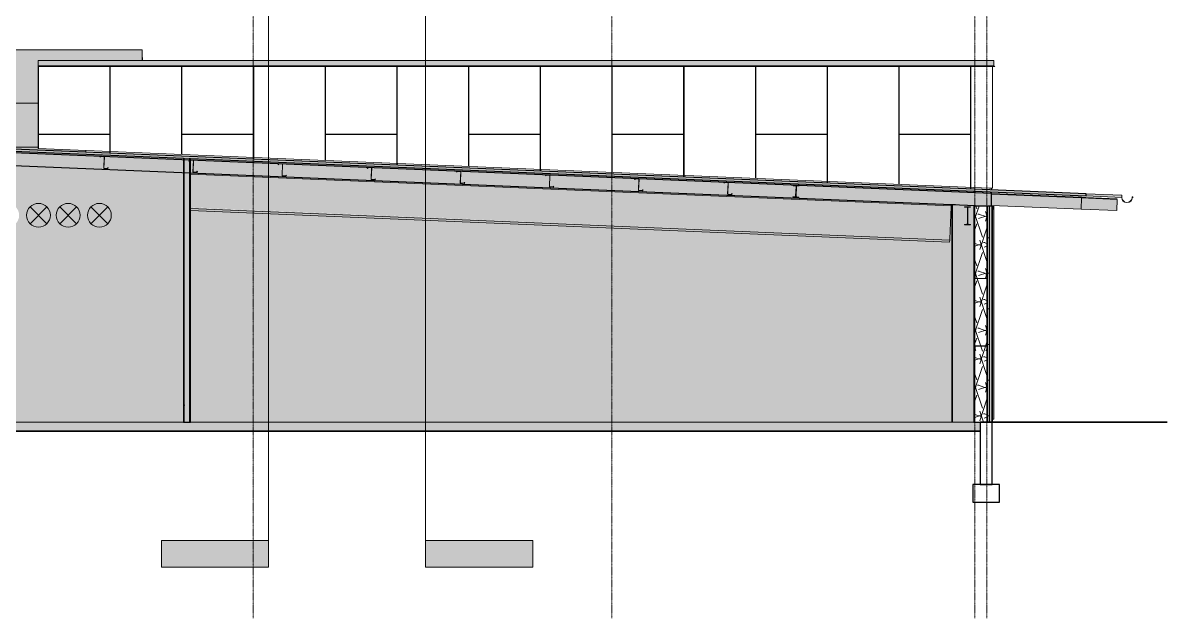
# Model space of a CAD drawing. Header units: inches. Extents: x -55396 to -733, y -290 to 853.
# Drawn here: x -22710 to -21940, y -132 to 269 of the extents above; entities that cross this region are included whole.
import ezdxf

# ---------------------------------------------------------------- set-up
doc = ezdxf.new("R2010")
doc.units = ezdxf.units.IN
doc.header["$MEASUREMENT"] = 0
doc.linetypes.add('Grid Line 1_2_', pattern=[0.875, 0.5, -0.125, 0.125, -0.125])
for name, color, linetype, lineweight in [('A-CLNG', 13, 'Continuous', 9), ('A-CLNG-PATT', 13, 'Continuous', 25), ('A-GLAZ-CWMG', 51, 'Continuous', 9), ('A-ROOF', 132, 'Continuous', 9), ('A-ROOF-OTLN', 132, 'Continuous', 9), ('A-WALL', 113, 'Continuous', 9), ('A-WALL-PATT', 111, 'Continuous', 25), ('C-BLDG-PADS', 91, 'Continuous', 9), ('C-TOPO', 7, 'Continuous', 9), ('G-ANNO-SYMB', 111, 'Continuous', 9), ('I-WALL', 2, 'Continuous', 9), ('L-SITE-WALL', 31, 'Continuous', 9), ('M-EQPM', 50, 'Continuous', 9), ('M-HVAC-DUCT-ANNO', 70, 'Continuous', 9), ('S-BEAM', 12, 'Continuous', 9), ('S-COLS', 52, 'Continuous', 9), ('S-FNDN', 32, 'Continuous', 9), ('S-GRID', 1, 'Continuous', 9)]:
    doc.layers.add(name, color=color, linetype=linetype, lineweight=lineweight)
pattern_1 = [(50, (-26138.86, 100.19), (55.0854, -4.81984), [5.76, -63.36]), (355, (-26138.86, 100.19), (-10.6557, 57.7685), [4.608, -50.688]), (100.451, (-26134.267, 99.787), (44.4295, 52.94866), [4.895, -53.848]), (46.184, (-26138.86, 115.55), (81.9644, -12.7121), [8.64, -95.04]), (96.636, (-26132.03, 114.49), (71.7815, 74.8124), [7.343, -80.772]), (351.184, (-26138.86, 115.55), (71.782, 74.8124), [6.912, -76.032]), (21, (-26131.18, 111.71), (45.84207, -30.92146), [5.76, -63.36]), (326, (-26131.18, 111.71), (18.6871, 55.6915), [4.608, -50.688]), (71.451, (-26127.357, 109.13), (64.5289, 24.7701), [4.895, -53.848]), (37.5, (-26138.858, 100.189), (0.93389, 25.56682), [2.534, -47.539, 2.534, -48.922, -50.88]), (37.5, (-26138.858, 100.189), (0.93389, 25.56682), [-101.53, 2.534, -48.346]), (7.5, (-26138.858, 100.19), (20.20404, 30.2913), [2.534, -26.803, 2.534, -46.387, -19.392]), (7.5, (-26138.858, 100.19), (20.20404, 30.2913), [-78.259, 2.534, -16.858]), (327.5, (-26155.984, 100.19), (40.99778, -1.7324), [2.534, -16.666, 2.534, -57.37, -79.488]), (327.5, (-26155.984, 100.19), (40.99778, -1.7324), [-79.104, 2.534, -76.954]), (317.5, (-26163.664, 100.19), (44.78888, 7.68784), [2.534, -22.426, 2.534, -37.248, -56.448]), (317.5, (-26163.664, 100.19), (44.78888, 7.68784), [-64.742, 2.534, -53.914])]
pattern_2 = [(45, (-26138.858, 100.19), (-19.00703, 19.00703), []), (45, (-26138.858, 128.99), (-19.00703, 19.00703), [])]
pattern_3 = [(161.57, (-26137.898, 101.149), (-7.6802237, -0.0009796), [0, -54.643, 6.067, 0]), (18.43, (-26139.818, 101.149), (-7.6802237, 0.0009796), [0, -54.643, 6.067, 0]), (108.43, (-26137.898, 101.149), (3.8382953, -19.2013653), [18.211, -42.499]), (71.57, (-26139.818, 101.149), (3.8382953, 19.2013653), [18.211, -42.499])]

# ---------------------------------------------------------------- blocks, each defined once
blk = doc.blocks.new('Struct_Sports Complex_2015_rvt-1-Section 13')
at = {"layer": 'S-FNDN'}
h = blk.add_hatch(dxfattribs=at)
h.set_pattern_fill('FP_2', color=256, style=0, pattern_type=2)
h.set_pattern_definition(pattern_1)
h.paths.add_polyline_path([(-22053.14, -54), (-22053.14, -42), (-22071.14, -42), (-22071.14, -54)], flags=0)
at = {"layer": 'L-SITE-WALL', "color": 130, "lineweight": 25}
for p, q in [((-22066.14, 0), (-22066.14, -42)), ((-22058.14, 0), (-22066.14, 0)), ((-22058.14, -42), (-22058.14, 0)), ((-22066.14, -42), (-22058.14, -42))]:
    blk.add_line(p, q, dxfattribs=at)
at = {"layer": 'S-FNDN', "color": 130, "lineweight": 25}
for p, q in [((-22053.14, -42), (-22071.14, -42)), ((-22071.14, -42), (-22071.14, -54)), ((-22053.14, -54), (-22053.14, -42)), ((-22071.14, -54), (-22053.14, -54))]:
    blk.add_line(p, q, dxfattribs=at)
blk = doc.blocks.new('W-Wide Flange - 8_ WIDE-1169467-Section 13')
at = {"layer": 'S-BEAM'}
for points in [[(-22085.67, 145.77), (-22085.64, 146.62), (-22597.4, 167.95), (-22597.4, 167.09), (-22147.75, 148.35)], [(-22085.71, 144.88), (-22085.67, 145.77), (-22597.4, 167.03), (-22597.4, 166.2), (-22086.6, 144.91)], [(-22086.6, 123.39), (-22085.71, 144.88), (-22597.4, 166.2), (-22597.4, 144.68), (-22086.61, 123.39)], [(-22086.64, 122.51), (-22086.64, 123.4), (-22597.4, 144.61), (-22597.4, 143.79), (-22147.75, 125.05)], [(-22086.7, 121.15), (-22086.64, 122.51), (-22597.4, 143.79), (-22597.4, 142.43), (-22147.75, 123.69)]]:
    blk.add_hatch(color=256, dxfattribs=at).paths.add_polyline_path(points, flags=0)
for p, q in [((-22085.67, 145.77), (-22597.4, 167.09)), ((-22085.64, 146.62), (-22085.67, 145.77)), ((-22597.4, 143.79), (-22086.64, 122.51)), ((-22086.7, 121.15), (-22597.4, 142.43)), ((-22085.71, 144.88), (-22086.6, 123.39)), ((-22085.67, 145.77), (-22085.71, 144.88)), ((-22086.6, 123.39), (-22086.64, 122.51)), ((-22086.64, 122.51), (-22086.7, 121.15))]:
    blk.add_line(p, q, dxfattribs=at)
blk = doc.blocks.new('Girt_C - 8_D-1111111-Section 13')
at = {"layer": 'S-BEAM'}
h = blk.add_hatch(dxfattribs=at)
h.set_pattern_fill('FP_1', color=256, style=0, pattern_type=2)
h.set_pattern_definition(pattern_2)
h.paths.add_polyline_path([(-22061.83, 96.7), (-22061.83, 96.8), (-22069.45, 96.8), (-22069.45, 96.7)], flags=0)
h.paths.add_polyline_path([(-22069.53, 96.88), (-22069.53, 99.2), (-22069, 99.65), (-22069.07, 99.73), (-22069.64, 99.25), (-22069.64, 96.88)], flags=0)
h.paths.add_polyline_path([(-22061.75, 96.88), (-22061.64, 96.88), (-22061.64, 99.25), (-22062.21, 99.73), (-22062.29, 99.65), (-22061.75, 99.2)], flags=0)
at = {"layer": 'S-BEAM', "lineweight": 15}
for p, q in [((-22069.07, 99.73), (-22069.64, 99.25)), ((-22069.64, 99.25), (-22069.64, 96.88)), ((-22069.53, 99.2), (-22069, 99.65)), ((-22069.53, 96.88), (-22069.53, 99.2)), ((-22061.83, 96.8), (-22069.45, 96.8)), ((-22069.45, 96.7), (-22061.83, 96.7)), ((-22069, 99.65), (-22069.07, 99.73)), ((-22062.21, 99.73), (-22062.29, 99.65)), ((-22062.29, 99.65), (-22061.75, 99.2)), ((-22061.64, 99.25), (-22062.21, 99.73)), ((-22061.75, 99.2), (-22061.75, 96.88)), ((-22061.64, 96.88), (-22061.64, 99.25))]:
    blk.add_line(p, q, dxfattribs=at)
for centre, radius, start, end in [((-22069.45, 96.88), 0.188, 180, 270), ((-22069.45, 96.88), 0.0782, 183.04236, 270), ((-22061.83, 96.88), 0.0782, 270, 357.87728), ((-22061.83, 96.88), 0.188, 270, 0)]:
    blk.add_arc(centre, radius, start, end, dxfattribs=at)
blk = doc.blocks.new('Girt_Z - 8_D-V45-Section 13')
at = {"layer": 'S-BEAM', "lineweight": 15}
for p, q in [((-22657.82, 178.97), (-22658.32, 178.42)), ((-22658.32, 178.42), (-22658.24, 178.34)), ((-22658.24, 178.34), (-22657.77, 178.86)), ((-22655.45, 178.87), (-22657.82, 178.97)), ((-22657.77, 178.86), (-22655.45, 178.76)), ((-22655.38, 178.68), (-22655.7, 171.07)), ((-22655.59, 171.06), (-22655.27, 178.68)), ((-22653.2, 170.88), (-22655.52, 170.98)), ((-22655.52, 170.87), (-22653.15, 170.77)), ((-22652.73, 171.4), (-22653.2, 170.88)), ((-22653.15, 170.77), (-22652.65, 171.33)), ((-22652.65, 171.33), (-22652.73, 171.4))]:
    blk.add_line(p, q, dxfattribs=at)
for centre, radius, start, end in [((-22655.46, 178.69), 0.187, 357.61406, 87.61406), ((-22655.46, 178.69), 0.0782, 357.61406, 85.49134), ((-22655.51, 171.06), 0.187, 177.61406, 267.61406), ((-22655.51, 171.06), 0.0782, 177.61406, 264.57169)]:
    blk.add_arc(centre, radius, start, end, dxfattribs=at)
blk = doc.blocks.new('Girt_Z - 8_D-V46-Section 13')
at = {"layer": 'S-BEAM'}
h = blk.add_hatch(dxfattribs=at)
h.set_pattern_fill('FP_1', color=256, style=0, pattern_type=2)
h.set_pattern_definition(pattern_2)
h.paths.add_polyline_path([(-22593.2, 168.27), (-22592.7, 168.83), (-22592.78, 168.9), (-22593.25, 168.38), (-22595.57, 168.48), (-22595.57, 168.37)], flags=0)
h.paths.add_polyline_path([(-22595.64, 168.56), (-22595.32, 176.18), (-22595.43, 176.19), (-22595.75, 168.57)], flags=0)
h.paths.add_polyline_path([(-22598.29, 175.85), (-22597.82, 176.36), (-22595.5, 176.27), (-22595.5, 176.38), (-22597.87, 176.47), (-22598.37, 175.92)], flags=0)
at = {"layer": 'S-BEAM', "lineweight": 15}
for p, q in [((-22597.87, 176.47), (-22598.37, 175.92)), ((-22598.37, 175.92), (-22598.29, 175.85)), ((-22598.29, 175.85), (-22597.82, 176.36)), ((-22595.5, 176.38), (-22597.87, 176.47)), ((-22597.82, 176.36), (-22595.5, 176.27)), ((-22595.43, 176.19), (-22595.75, 168.57)), ((-22595.64, 168.56), (-22595.32, 176.18)), ((-22593.25, 168.38), (-22595.57, 168.48)), ((-22595.57, 168.37), (-22593.2, 168.27)), ((-22592.78, 168.9), (-22593.25, 168.38)), ((-22593.2, 168.27), (-22592.7, 168.83)), ((-22592.7, 168.83), (-22592.78, 168.9))]:
    blk.add_line(p, q, dxfattribs=at)
for centre, radius, start, end in [((-22595.51, 176.19), 0.187, 357.61406, 87.61406), ((-22595.51, 176.19), 0.0782, 357.61406, 85.49134), ((-22595.56, 168.56), 0.188, 177.61406, 267.61406), ((-22595.56, 168.56), 0.0782, 177.61406, 264.57169)]:
    blk.add_arc(centre, radius, start, end, dxfattribs=at)
blk = doc.blocks.new('Girt_Z - 8_D-V47-Section 13')
at = {"layer": 'S-BEAM'}
h = blk.add_hatch(dxfattribs=at)
h.set_pattern_fill('FP_1', color=256, style=0, pattern_type=2)
h.set_pattern_definition(pattern_2)
h.paths.add_polyline_path([(-22533.26, 165.78), (-22532.75, 166.33), (-22532.83, 166.4), (-22533.3, 165.89), (-22535.62, 165.98), (-22535.62, 165.87)], flags=0)
h.paths.add_polyline_path([(-22535.69, 166.06), (-22535.37, 173.68), (-22535.48, 173.69), (-22535.8, 166.07)], flags=0)
h.paths.add_polyline_path([(-22538.34, 173.35), (-22537.87, 173.87), (-22535.56, 173.77), (-22535.55, 173.88), (-22537.92, 173.98), (-22538.42, 173.42)], flags=0)
at = {"layer": 'S-BEAM', "lineweight": 15}
for p, q in [((-22537.92, 173.98), (-22538.42, 173.42)), ((-22538.42, 173.42), (-22538.34, 173.35)), ((-22538.34, 173.35), (-22537.87, 173.87)), ((-22535.55, 173.88), (-22537.92, 173.98)), ((-22537.87, 173.87), (-22535.56, 173.77)), ((-22535.48, 173.69), (-22535.8, 166.07)), ((-22535.69, 166.06), (-22535.37, 173.68)), ((-22533.3, 165.89), (-22535.62, 165.98)), ((-22535.62, 165.87), (-22533.26, 165.78)), ((-22532.83, 166.4), (-22533.3, 165.89)), ((-22533.26, 165.78), (-22532.75, 166.33)), ((-22532.75, 166.33), (-22532.83, 166.4))]:
    blk.add_line(p, q, dxfattribs=at)
for centre, radius, start, end in [((-22535.56, 173.69), 0.0782, 357.61406, 85.49134), ((-22535.56, 173.69), 0.187, 357.61406, 87.61406), ((-22535.61, 166.06), 0.188, 177.61406, 267.61406), ((-22535.61, 166.06), 0.0782, 177.61406, 264.57169)]:
    blk.add_arc(centre, radius, start, end, dxfattribs=at)
blk = doc.blocks.new('Girt_Z - 8_D-V48-Section 13')
at = {"layer": 'S-BEAM', "lineweight": 15}
for p, q in [((-22477.97, 171.48), (-22478.48, 170.93)), ((-22478.48, 170.93), (-22478.4, 170.85)), ((-22478.4, 170.85), (-22477.92, 171.37)), ((-22475.61, 171.38), (-22477.97, 171.48)), ((-22477.92, 171.37), (-22475.61, 171.27)), ((-22475.54, 171.19), (-22475.85, 163.57)), ((-22475.74, 163.57), (-22475.43, 171.19)), ((-22473.35, 163.39), (-22475.67, 163.49)), ((-22475.67, 163.38), (-22473.31, 163.28)), ((-22472.88, 163.91), (-22473.35, 163.39)), ((-22473.31, 163.28), (-22472.8, 163.83)), ((-22472.8, 163.83), (-22472.88, 163.91))]:
    blk.add_line(p, q, dxfattribs=at)
for centre, radius, start, end in [((-22475.61, 171.19), 0.187, 357.61406, 87.61406), ((-22475.61, 171.19), 0.0782, 357.61406, 85.49134), ((-22475.67, 163.56), 0.188, 177.61406, 267.61406), ((-22475.67, 163.56), 0.0782, 177.61406, 264.57169)]:
    blk.add_arc(centre, radius, start, end, dxfattribs=at)
blk = doc.blocks.new('Girt_Z - 8_D-V49-Section 13')
at = {"layer": 'S-BEAM'}
h = blk.add_hatch(dxfattribs=at)
h.set_pattern_fill('FP_1', color=256, style=0, pattern_type=2)
h.set_pattern_definition(pattern_2)
h.paths.add_polyline_path([(-22413.36, 160.78), (-22412.85, 161.33), (-22412.94, 161.41), (-22413.41, 160.89), (-22415.73, 160.99), (-22415.73, 160.88)], flags=0)
h.paths.add_polyline_path([(-22415.8, 161.07), (-22415.48, 168.69), (-22415.59, 168.69), (-22415.91, 161.07)], flags=0)
h.paths.add_polyline_path([(-22418.45, 168.35), (-22417.98, 168.87), (-22415.66, 168.77), (-22415.66, 168.88), (-22418.02, 168.98), (-22418.53, 168.43)], flags=0)
at = {"layer": 'S-BEAM', "lineweight": 15}
for p, q in [((-22418.02, 168.98), (-22418.53, 168.43)), ((-22418.53, 168.43), (-22418.45, 168.35)), ((-22418.45, 168.35), (-22417.98, 168.87)), ((-22415.66, 168.88), (-22418.02, 168.98)), ((-22417.98, 168.87), (-22415.66, 168.77)), ((-22415.59, 168.69), (-22415.91, 161.07)), ((-22415.8, 161.07), (-22415.48, 168.69)), ((-22413.41, 160.89), (-22415.73, 160.99)), ((-22415.73, 160.88), (-22413.36, 160.78)), ((-22412.94, 161.41), (-22413.41, 160.89)), ((-22413.36, 160.78), (-22412.85, 161.33)), ((-22412.85, 161.33), (-22412.94, 161.41))]:
    blk.add_line(p, q, dxfattribs=at)
for centre, radius, start, end in [((-22415.67, 168.7), 0.187, 357.61406, 87.61406), ((-22415.67, 168.7), 0.0782, 357.61406, 85.49134), ((-22415.72, 161.07), 0.188, 177.61406, 267.61406), ((-22415.72, 161.07), 0.0782, 177.61406, 264.57169)]:
    blk.add_arc(centre, radius, start, end, dxfattribs=at)
blk = doc.blocks.new('Carrier_48TC_Standard_Efficiency_Gas_Heat_Electric_Cooling_Packaged_Rooftop_Unit_3_to_15_nominal_tons - 15 ton 48TC__16-V50-Section 13')
at = {"layer": 'M-EQPM'}
for points in [[(-22742.2, 193.33), (-22742.2, 214.73), (-22699.77, 214.73), (-22699.77, 243.5), (-22629.83, 243.5), (-22629.83, 250.7), (-22745.7, 250.7), (-22745.7, 193.33)], [(-22629.7, 243.5), (-22629.7, 245.58), (-22629.83, 245.58), (-22629.83, 243.5)], [(-22742.2, 184.99), (-22742.2, 197.08), (-22745.7, 197.08), (-22745.7, 185.14), (-22744.36, 185.08)]]:
    blk.add_hatch(color=256, dxfattribs=at).paths.add_polyline_path(points, flags=0)
for p, q in [((-22745.7, 250.7), (-22629.83, 250.7)), ((-22745.7, 193.33), (-22745.7, 250.7)), ((-22629.83, 243.5), (-22629.83, 250.7)), ((-22629.83, 245.58), (-22629.7, 245.58)), ((-22629.7, 245.58), (-22629.7, 243.5)), ((-22745.7, 197.08), (-22742.2, 197.08)), ((-22745.7, 185.14), (-22745.7, 197.08)), ((-22742.2, 193.33), (-22745.7, 193.33))]:
    blk.add_line(p, q, dxfattribs=at)
blk = doc.blocks.new('Carrier_48TC_Standard_Efficiency_Gas_Heat_Electric_Cooling_Packaged_Rooftop_Unit_3_to_15_nominal_tons - 5 ton 48TC__06-873527-Section 13')
at = {"layer": 'M-EQPM'}
for points in [[(-22667.83, 181.89), (-22667.83, 182.89), (-22699.77, 184.22), (-22699.77, 214.73), (-22742.2, 214.73), (-22742.2, 184.99), (-22683.42, 182.54)], [(-22667.83, 181.89), (-22667.83, 182.89), (-22699.77, 184.22), (-22699.77, 185.1), (-22742.2, 185.08), (-22742.2, 184.99), (-22683.42, 182.54)]]:
    blk.add_hatch(color=256, dxfattribs=at).paths.add_polyline_path(points, flags=0)
for p, q in [((-22742.2, 214.73), (-22699.77, 214.73)), ((-22742.2, 184.99), (-22742.2, 214.73)), ((-22742.2, 185.1), (-22699.77, 185.1)), ((-22742.2, 184.99), (-22742.2, 185.1)), ((-22667.83, 181.89), (-22667.83, 182.89)), ((-22667.83, 181.89), (-22667.83, 182.89))]:
    blk.add_line(p, q, dxfattribs=at)
blk = doc.blocks.new('W-Wide Flange - W12X19-1098423-Section 13')
at = {"layer": 'S-BEAM'}
h = blk.add_hatch(dxfattribs=at)
h.set_pattern_fill('FP_1', color=256, style=0, pattern_type=2)
h.set_pattern_definition(pattern_2)
h.paths.add_polyline_path([(-22072.64, 132.85), (-22072.64, 133.2), (-22074, 133.2), (-22074.37, 133.36), (-22074.52, 133.73), (-22074.52, 144.18), (-22074.37, 144.55), (-22074, 144.7), (-22072.64, 144.7), (-22072.64, 145.05), (-22076.65, 145.05), (-22076.65, 144.7), (-22075.28, 144.7), (-22074.91, 144.55), (-22074.76, 144.18), (-22074.76, 133.73), (-22074.91, 133.36), (-22075.28, 133.2), (-22076.65, 133.2), (-22076.65, 132.85)], flags=0)
at = {"layer": 'S-BEAM', "lineweight": 15}
for p, q in [((-22072.64, 145.05), (-22076.65, 145.05)), ((-22076.65, 145.05), (-22076.65, 144.7)), ((-22076.65, 144.7), (-22075.28, 144.7)), ((-22074.76, 144.18), (-22074.76, 133.73)), ((-22074.52, 133.73), (-22074.52, 144.18)), ((-22074, 144.7), (-22072.64, 144.7)), ((-22072.64, 144.7), (-22072.64, 145.05)), ((-22075.28, 133.2), (-22076.65, 133.2)), ((-22076.65, 133.2), (-22076.65, 132.85)), ((-22076.65, 132.85), (-22072.64, 132.85)), ((-22072.64, 133.2), (-22074, 133.2)), ((-22072.64, 132.85), (-22072.64, 133.2))]:
    blk.add_line(p, q, dxfattribs=at)
for centre, start, end in [((-22075.28, 144.18), 0, 90), ((-22074, 144.18), 90, 180), ((-22075.28, 133.73), 270, 0), ((-22074, 133.73), 180, 270)]:
    blk.add_arc(centre, 0.525, start, end, dxfattribs=at)
blk = doc.blocks.new('Girt_Z - 8_D-1164393-Section 13')
at = {"layer": 'S-BEAM'}
h = blk.add_hatch(color=256, dxfattribs=at)
h.paths.add_polyline_path([(-22353.41, 158.28), (-22352.91, 158.84), (-22352.99, 158.91), (-22353.46, 158.39), (-22355.78, 158.49), (-22355.78, 158.38), (-22355.11, 158.35)], flags=0)
h.paths.add_polyline_path([(-22355.85, 158.57), (-22355.53, 166.19), (-22355.64, 166.19), (-22355.96, 158.58)], flags=0)
h.paths.add_polyline_path([(-22358.5, 165.86), (-22358.03, 166.37), (-22355.71, 166.28), (-22355.71, 166.38), (-22358.08, 166.48), (-22358.58, 165.93)], flags=0)
at = {"layer": 'S-BEAM', "lineweight": 15}
for p, q in [((-22358.08, 166.48), (-22358.58, 165.93)), ((-22358.58, 165.93), (-22358.5, 165.86)), ((-22358.5, 165.86), (-22358.03, 166.37)), ((-22355.71, 166.38), (-22358.08, 166.48)), ((-22358.03, 166.37), (-22355.71, 166.28)), ((-22355.64, 166.19), (-22355.96, 158.58)), ((-22355.85, 158.57), (-22355.53, 166.19)), ((-22353.46, 158.39), (-22355.78, 158.49)), ((-22355.78, 158.38), (-22353.41, 158.28)), ((-22352.99, 158.91), (-22353.46, 158.39)), ((-22353.41, 158.28), (-22352.91, 158.84)), ((-22352.91, 158.84), (-22352.99, 158.91))]:
    blk.add_line(p, q, dxfattribs=at)
for centre, radius, start, end in [((-22355.72, 166.2), 0.187, 357.61406, 87.61406), ((-22355.72, 166.2), 0.0782, 357.61406, 85.49134), ((-22355.77, 158.57), 0.188, 177.61406, 267.61406), ((-22355.77, 158.57), 0.0782, 177.61406, 264.57169)]:
    blk.add_arc(centre, radius, start, end, dxfattribs=at)
blk = doc.blocks.new('Girt_C - 8_D-1149073-Section 13')
at = {"layer": 'S-BEAM', "lineweight": 15}
for p, q in [((-22069.64, 51.12), (-22069.64, 48.75)), ((-22069.64, 48.75), (-22069.07, 48.27)), ((-22069.53, 48.8), (-22069.53, 51.12)), ((-22069, 48.35), (-22069.53, 48.8)), ((-22061.83, 51.3), (-22069.45, 51.3)), ((-22069.45, 51.2), (-22061.83, 51.2)), ((-22069.07, 48.27), (-22069, 48.35)), ((-22061.75, 48.8), (-22062.29, 48.35)), ((-22062.29, 48.35), (-22062.21, 48.27)), ((-22062.21, 48.27), (-22061.64, 48.75)), ((-22061.75, 51.12), (-22061.75, 48.8)), ((-22061.64, 48.75), (-22061.64, 51.12))]:
    blk.add_line(p, q, dxfattribs=at)
for centre, radius, start, end in [((-22069.45, 51.12), 0.188, 90, 180), ((-22069.45, 51.12), 0.0782, 90, 177.87728), ((-22061.83, 51.12), 0.188, 0, 90), ((-22061.83, 51.12), 0.0782, 3.04236, 90)]:
    blk.add_arc(centre, radius, start, end, dxfattribs=at)
blk = doc.blocks.new('Rectangular Mullion - Exterior 2_ x 4_5_-1135317-Section 13')
at = {"layer": 'A-GLAZ-CWMG'}
blk.add_hatch(color=256, dxfattribs=at).paths.add_polyline_path([(-22057.02, 143.5), (-22057.02, 145.5), (-22057.89, 145.5), (-22057.89, 143.5)], flags=0)
for p, q in [((-22057.02, 145.5), (-22057.89, 145.5)), ((-22057.89, 143.5), (-22057.02, 143.5)), ((-22057.02, 143.5), (-22057.02, 145.5))]:
    blk.add_line(p, q, dxfattribs=at)
blk = doc.blocks.new('Rectangular Mullion - Exterior 2_ x 4_5_-1142371-Section 13')
at = {"layer": 'A-GLAZ-CWMG'}
blk.add_hatch(color=256, dxfattribs=at).paths.add_polyline_path([(-22057.02, 97), (-22057.02, 143.5), (-22057.89, 143.48), (-22057.89, 97)], flags=0)
for p, q in [((-22057.89, 143.5), (-22057.02, 143.5)), ((-22057.02, 143.5), (-22057.02, 97))]:
    blk.add_line(p, q, dxfattribs=at)
blk = doc.blocks.new('Rectangular Mullion - Exterior 2_ x 4_5_-1142372-Section 13')
at = {"layer": 'A-GLAZ-CWMG'}
blk.add_hatch(color=256, dxfattribs=at).paths.add_polyline_path([(-22057.02, 2), (-22057.02, 97), (-22057.89, 97), (-22057.89, 2)], flags=0)
for p, q in [((-22057.02, 97), (-22057.02, 2)), ((-22057.02, 2), (-22057.89, 2))]:
    blk.add_line(p, q, dxfattribs=at)
blk = doc.blocks.new('Dimension Lumber - 5_5 x 7_5 Glulam-1165141-Section 13')
at = {"layer": 'S-BEAM'}
blk.add_hatch(color=256, dxfattribs=at).paths.add_polyline_path([(-21974.22, 142.48), (-21973.91, 149.98), (-21997.91, 150.98), (-21998.22, 143.48), (-21997.91, 143.47)], flags=0)
for p, q in [((-21997.91, 150.98), (-21973.91, 149.98)), ((-21973.91, 149.98), (-21974.22, 142.48)), ((-21998.22, 143.48), (-21974.22, 142.48))]:
    blk.add_line(p, q, dxfattribs=at)
blk = doc.blocks.new('Dimension Lumber - 5_5 x 7_5 Glulam-1165140-Section 13')
at = {"layer": 'S-BEAM'}
blk.add_hatch(color=256, dxfattribs=at).paths.add_polyline_path([(-21998.22, 143.48), (-21997.91, 150.98), (-22058.49, 153.5), (-22058.49, 145.99), (-22009.51, 143.95)], flags=0)
for p, q in [((-22058.49, 153.5), (-21997.91, 150.98)), ((-21997.91, 150.98), (-21998.22, 143.48)), ((-22058.49, 145.99), (-21998.22, 143.48))]:
    blk.add_line(p, q, dxfattribs=at)
blk = doc.blocks.new('W-Wide Flange - W8X15-1165088-Section 13')
at = {"layer": 'S-BEAM', "lineweight": 15}
for p, q in [((-22191.85, 159.56), (-22191.86, 159.24)), ((-22191.86, 159.24), (-22190.48, 159.18)), ((-22187.84, 159.39), (-22191.85, 159.56)), ((-22190, 158.67), (-22190.27, 152.19)), ((-22190.02, 152.18), (-22189.76, 158.66)), ((-22189.24, 159.13), (-22187.85, 159.08)), ((-22187.85, 159.08), (-22187.84, 159.39)), ((-22192.17, 151.77), (-22192.18, 151.45)), ((-22192.18, 151.45), (-22188.18, 151.29)), ((-22190.79, 151.71), (-22192.17, 151.77)), ((-22188.16, 151.6), (-22189.55, 151.66)), ((-22188.18, 151.29), (-22188.16, 151.6))]:
    blk.add_line(p, q, dxfattribs=at)
for centre, radius, start, end in [((-22190.5, 158.69), 0.498, 357.61406, 87.61406), ((-22189.26, 158.64), 0.497, 87.61406, 177.61406), ((-22190.77, 152.21), 0.498, 267.61406, 357.61406), ((-22189.53, 152.16), 0.497, 177.61406, 267.61406)]:
    blk.add_arc(centre, radius, start, end, dxfattribs=at)
blk = doc.blocks.new('Section - 3_32_ x 3_8_-18514-Section 13')
at = {"layer": 'G-ANNO-SYMB'}
blk.add_hatch(color=256, dxfattribs=at).paths.add_polyline_path([(-24220.84, -79.66), (-24148.84, -79.66), (-24148.84, -97.66), (-24220.84, -97.66)], flags=0)
for p, q in [((-24220.84, -79.66), (-24220.84, -97.66)), ((-24148.84, -79.66), (-24220.84, -79.66)), ((-24148.84, -97.66), (-24148.84, -79.66)), ((-24220.84, -97.66), (-24148.84, -97.66))]:
    blk.add_line(p, q, dxfattribs=at)

msp = doc.modelspace()

# ---------------------------------------------------------------- hatches: boundary and pattern name
at = {"layer": 'A-CLNG-PATT', "lineweight": 9}
h = msp.add_hatch(dxfattribs=at)
h.set_pattern_fill('FP_5', color=256, style=0, pattern_type=2)
h.set_pattern_definition(pattern_3)
h.paths.add_polyline_path([(-22058.49, 145.49), (-22058.49, 154), (-22780.64, 184.09), (-22780.64, 175.58), (-22078.63, 146.33)], flags=0)
at = {"layer": 'A-ROOF'}
msp.add_hatch(color=256, dxfattribs=at).paths.add_polyline_path([(-21994.89, 152.35), (-21994.89, 153.85), (-22780.39, 186.58), (-22780.39, 185.08), (-22009.51, 152.96)], flags=0)
at = {"layer": 'A-ROOF', "lineweight": 5}
msp.add_hatch(color=256, dxfattribs=at).paths.add_polyline_path([(-21970.89, 151.35), (-21970.89, 152.85), (-21994.89, 153.85), (-21994.89, 152.35)], flags=0)
at = {"layer": 'A-ROOF-OTLN'}
msp.add_hatch(color=256, dxfattribs=at).paths.add_polyline_path([(-21967.39, 147.85), (-21966.48, 147.97), (-21965.64, 148.32), (-21964.92, 148.88), (-21964.36, 149.6), (-21964.01, 150.45), (-21964.07, 150.46), (-21964.41, 149.63), (-21964.96, 148.92), (-21965.67, 148.37), (-21966.5, 148.03), (-21967.39, 147.91), (-21968.28, 148.03), (-21969.11, 148.37), (-21969.82, 148.92), (-21970.37, 149.63), (-21970.71, 150.46), (-21970.77, 150.45), (-21970.42, 149.6), (-21969.87, 148.88), (-21969.14, 148.32), (-21968.3, 147.97)], flags=0)
at = {"layer": 'A-WALL', "lineweight": 5}
for points in [[(-22699.77, 240), (-22056.89, 240), (-22056.89, 243.5), (-22699.77, 243.5)], [(-22699.77, 239.5), (-22056.39, 239.5), (-22056.95, 240), (-22699.77, 240)]]:
    msp.add_hatch(color=256, dxfattribs=at).paths.add_polyline_path(points, flags=0)
at = {"layer": 'A-WALL-PATT', "lineweight": 9}
h = msp.add_hatch(dxfattribs=at)
h.set_pattern_fill('FP_4', color=256, style=0, pattern_type=2)
h.set_pattern_definition([(90, (-22603.51, 677.25), (-193, -193), [48, -145]), (180, (-22603.51, 677.25), (-2e-14, -193), [96.25, -96.75]), (270, (-22699.76, 725.25), (-193, -193), [48, -145]), (180, (-22603.51, 725.25), (-2e-14, -193), [96.25, -96.75]), (270, (-22700.01, 725.25), (-193, -193), [48, -145]), (180, (-22700.01, 725.25), (-2e-14, -193), [96.25, -96.75]), (90, (-22796.26, 677.25), (-193, -193), [48, -145]), (180, (-22700.01, 677.25), (-2e-14, -193), [96.25, -96.75]), (90, (-22651.51, 725.5), (-193, -193), [48, -145]), (180, (-22603.26, 725.5), (-2e-14, -193), [48.25, -144.75]), (180, (-22603.26, 773.5), (-2e-14, -193), [48.25, -144.75]), (90, (-22748.01, 725.5), (-193, -193), [48, -145]), (180, (-22651.76, 725.5), (-2e-14, -193), [96.25, -96.75]), (270, (-22651.76, 773.5), (-193, -193), [48, -145]), (180, (-22651.76, 773.5), (-2e-14, -193), [96.25, -96.75]), (180, (-22748.26, 725.5), (-2e-14, -193), [48, -145]), (270, (-22748.26, 773.5), (-193, -193), [48, -145]), (180, (-22748.26, 773.5), (-2e-14, -193), [48, -145]), (90, (-22603.51, 773.75), (-193, -193), [48, -145]), (180, (-22603.51, 773.75), (-2e-14, -193), [96.25, -96.75]), (270, (-22699.76, 821.75), (-193, -193), [48, -145]), (180, (-22603.51, 821.75), (-2e-14, -193), [96.25, -96.75]), (270, (-22700.01, 821.75), (-193, -193), [48, -145]), (180, (-22700.01, 821.75), (-2e-14, -193), [96.25, -96.75]), (270, (-22796.26, 821.75), (-193, -193), [48, -145]), (180, (-22700.01, 773.75), (-2e-14, -193), [96.25, -96.75]), (90, (-22651.51, 822), (-193, -193), [48, -145]), (180, (-22603.26, 822), (-2e-14, -193), [48.25, -144.75]), (180, (-22603.26, 870), (-2e-14, -193), [48.25, -144.75]), (90, (-22748.01, 822), (-193, -193), [48, -145]), (180, (-22651.76, 822), (-2e-14, -193), [96.25, -96.75]), (270, (-22651.76, 870), (-193, -193), [48, -145]), (180, (-22651.76, 870), (-2e-14, -193), [96.25, -96.75]), (180, (-22748.26, 822), (-2e-14, -193), [48, -145]), (270, (-22748.26, 870), (-193, -193), [48, -145]), (180, (-22748.26, 870), (-2e-14, -193), [48, -145])])
h.paths.add_polyline_path([(-22802.14, 96.25), (-22802.14, 96.52), (-22811.14, 96.52), (-22811.14, 96.25), (-22804.38, 96.25)], flags=0)
h.paths.add_polyline_path([(-22059.89, 145.5), (-22059.89, 145.55), (-22069.64, 145.96), (-22069.64, 145.5), (-22060.89, 145.5)], flags=0)
h.paths.add_polyline_path([(-22058.52, 154), (-22058.52, 155), (-22070.39, 155.5), (-22070.39, 154.5)], flags=0)
h.paths.add_polyline_path([(-22058.52, 156.5), (-22058.52, 157.5), (-22059.89, 157.56), (-22667.83, 182.89), (-22667.83, 181.89), (-22059.89, 156.56)], flags=0)
h.paths.add_polyline_path([(-22745.7, 185.14), (-22745.7, 239.46), (-22778.89, 239.46), (-22778.89, 192), (-22780.39, 192), (-22780.39, 186.58), (-22769.82, 186.14)], flags=0)
h.paths.add_polyline_path([(-22791.39, 195.75), (-22791.39, 195.75), (-22791.39, 196.23)], flags=0)
h = msp.add_hatch(dxfattribs=at)
h.set_pattern_fill('FP_8', color=256, style=0, pattern_type=2)
h.set_pattern_definition([(0, (-22072.51, 145.5), (-193, 193), [48, -145]), (90, (-22072.51, 145.5), (-193, 1e-14), [96.25, -96.75]), (180, (-22024.51, 241.75), (-193, 193), [48, -145]), (90, (-22024.51, 145.5), (-193, 1e-14), [96.25, -96.75]), (180, (-22024.51, 242), (-193, 193), [48, -145]), (90, (-22024.51, 242), (-193, 1e-14), [96.25, -96.75]), (0, (-22072.51, 338.25), (-193, 193), [48, -145]), (90, (-22072.51, 242), (-193, 1e-14), [96.25, -96.75]), (0, (-22024.26, 193.5), (-193, 193), [48, -145]), (90, (-22024.26, 145.25), (-193, 1e-14), [48.25, -144.75]), (90, (-21976.26, 145.25), (-193, 1e-14), [48.25, -144.75]), (0, (-22024.26, 290), (-193, 193), [48, -145]), (90, (-22024.26, 193.75), (-193, 1e-14), [96.25, -96.75]), (180, (-21976.26, 193.75), (-193, 193), [48, -145]), (90, (-21976.26, 193.75), (-193, 1e-14), [96.25, -96.75]), (90, (-22024.26, 290.25), (-193, 1e-14), [48, -145]), (180, (-21976.26, 290.25), (-193, 193), [48, -145]), (90, (-21976.26, 290.25), (-193, 1e-14), [48, -145]), (0, (-21976.01, 145.5), (-193, 193), [48, -145]), (90, (-21976.01, 145.5), (-193, 1e-14), [96.25, -96.75]), (180, (-21928.01, 241.75), (-193, 193), [48, -145]), (90, (-21928.01, 145.5), (-193, 1e-14), [96.25, -96.75]), (180, (-21928.01, 242), (-193, 193), [48, -145]), (90, (-21928.01, 242), (-193, 1e-14), [96.25, -96.75]), (180, (-21928.01, 338.25), (-193, 193), [48, -145]), (90, (-21976.01, 242), (-193, 1e-14), [96.25, -96.75]), (0, (-21927.76, 193.5), (-193, 193), [48, -145]), (90, (-21927.76, 145.25), (-193, 1e-14), [48.25, -144.75]), (90, (-21879.76, 145.25), (-193, 1e-14), [48.25, -144.75]), (0, (-21927.76, 290), (-193, 193), [48, -145]), (90, (-21927.76, 193.75), (-193, 1e-14), [96.25, -96.75]), (180, (-21879.76, 193.75), (-193, 193), [48, -145]), (90, (-21879.76, 193.75), (-193, 1e-14), [96.25, -96.75]), (90, (-21927.76, 290.25), (-193, 1e-14), [48, -145]), (180, (-21879.76, 290.25), (-193, 193), [48, -145]), (90, (-21879.76, 290.25), (-193, 1e-14), [48, -145])])
h.paths.add_polyline_path([(-22059.89, 157.56), (-22059.89, 239.46), (-22699.77, 239.46), (-22699.77, 184.22), (-22070.39, 158)], flags=0)
h = msp.add_hatch(dxfattribs=at)
h.set_pattern_fill('FP_6', color=256, style=0, pattern_type=2)
h.set_pattern_definition([(0, (-26138.858, 100.189), (61.44, 15.36), [2.534, -43.546, 2.534, -43.546, -245.76]), (0, (-26138.858, 100.189), (61.44, 15.36), [-92.16, 2.534, -89.626, 2.534, -43.546, -107.52]), (0, (-26138.858, 100.189), (61.44, 15.36), [-230.4, 2.534, -28.186, 2.534, -74.266]), (120, (-26115.818, 107.869), (-44.02215, 45.5286), [2.534, -43.546, 2.534, -43.546, -245.76]), (120, (-26115.818, 107.869), (-44.02215, 45.5286), [-92.16, 2.534, -89.626, 2.534, -43.546, -107.52]), (120, (-26115.818, 107.869), (-44.02215, 45.5286), [-230.4, 2.534, -28.186, 2.534, -74.266]), (240, (-26108.138, 138.589), (-17.41785, -60.8886), [2.534, -43.546, 2.534, -43.546, -245.76]), (240, (-26108.138, 138.589), (-17.41785, -60.8886), [-92.16, 2.534, -89.626, 2.534, -43.546, -107.52]), (240, (-26108.138, 138.589), (-17.41785, -60.8886), [-230.4, 2.534, -28.186, 2.534, -74.266])])
h.paths.add_polyline_path([(-22602.15, 0), (-22601.52, 0), (-22601.52, 177.63), (-22602.15, 177.65), (-22602.15, 76.55)], flags=0)
h = msp.add_hatch(dxfattribs=at)
h.set_pattern_fill('FP_5', color=256, style=0, pattern_type=2)
h.set_pattern_definition(pattern_3)
h.paths.add_polyline_path([(-22069.64, 0), (-22061.64, 0), (-22061.64, 145.5), (-22069.64, 145.5), (-22069.64, 76.55)], flags=0)
h = msp.add_hatch(dxfattribs=at)
h.set_pattern_fill('FP_7', color=256, style=0, pattern_type=2)
h.set_pattern_definition([(0, (-26138.858, 100.19), (0, 24), []), (90, (-26138.858, 100.19), (-24, 1e-15), [])])
h.paths.add_polyline_path([(-22059.89, 0), (-22059.89, 145.5), (-22060.89, 145.5), (-22060.89, 0)], flags=0)
at = {"layer": 'C-BLDG-PADS'}
h = msp.add_hatch(dxfattribs=at)
h.set_pattern_fill('FP_2', color=256, style=0, pattern_type=2)
h.set_pattern_definition(pattern_1)
h.paths.add_polyline_path([(-26273.39, -6), (-22066.14, -6), (-22066.14, 0), (-26273.39, 0), (-26273.39, -1.58)], flags=0)
at = {"layer": 'I-WALL'}
h = msp.add_hatch(color=256, dxfattribs=at)
h.paths.add_polyline_path([(-22784.14, 0), (-22602.15, 0), (-22602.15, 168.15), (-22780.64, 175.58), (-22780.64, 98.25), (-22781.39, 98.25), (-22781.39, 97), (-22781.96, 96.52), (-22782.04, 96.6), (-22781.5, 97.05), (-22781.5, 98.25), (-22784.14, 98.25), (-22784.14, 1.75)], flags=0)
h.paths.add_polyline_path([(-22680.62, 131.34), (-22682.49, 131.81), (-22684.2, 132.7), (-22685.64, 133.98), (-22686.74, 135.57), (-22687.42, 137.37), (-22687.65, 139.29), (-22687.42, 141.2), (-22686.74, 143), (-22685.64, 144.59), (-22684.2, 145.87), (-22682.49, 146.77), (-22680.62, 147.23), (-22678.69, 147.23), (-22676.82, 146.77), (-22675.11, 145.87), (-22673.67, 144.59), (-22672.57, 143), (-22671.89, 141.2), (-22671.65, 139.29), (-22671.89, 137.37), (-22672.57, 135.57), (-22673.67, 133.98), (-22675.11, 132.7), (-22676.82, 131.81), (-22678.69, 131.34)], flags=0)
h.paths.add_polyline_path([(-22700.59, 131.34), (-22702.47, 131.81), (-22704.17, 132.7), (-22705.62, 133.98), (-22706.71, 135.57), (-22707.4, 137.37), (-22707.63, 139.29), (-22707.4, 141.2), (-22706.71, 143), (-22705.62, 144.59), (-22704.17, 145.87), (-22702.47, 146.77), (-22700.59, 147.23), (-22698.67, 147.23), (-22696.79, 146.77), (-22695.09, 145.87), (-22693.64, 144.59), (-22692.55, 143), (-22691.86, 141.2), (-22691.63, 139.29), (-22691.86, 137.37), (-22692.55, 135.57), (-22693.64, 133.98), (-22695.09, 132.7), (-22696.79, 131.81), (-22698.67, 131.34)], flags=0)
h.paths.add_polyline_path([(-22659.62, 131.34), (-22661.49, 131.81), (-22663.2, 132.7), (-22664.64, 133.98), (-22665.74, 135.57), (-22666.42, 137.37), (-22666.65, 139.29), (-22666.42, 141.2), (-22665.74, 143), (-22664.64, 144.59), (-22663.2, 145.87), (-22661.49, 146.77), (-22659.62, 147.23), (-22657.69, 147.23), (-22655.82, 146.77), (-22654.11, 145.87), (-22652.67, 144.59), (-22651.57, 143), (-22650.89, 141.2), (-22650.65, 139.29), (-22650.89, 137.37), (-22651.57, 135.57), (-22652.67, 133.98), (-22654.11, 132.7), (-22655.82, 131.81), (-22657.69, 131.34)], flags=0)
h.paths.add_polyline_path([(-22719.67, 131.34), (-22721.59, 131.34), (-22723.47, 131.81), (-22725.17, 132.7), (-22726.62, 133.98), (-22727.71, 135.57), (-22728.4, 137.37), (-22728.63, 139.29), (-22728.4, 141.2), (-22727.71, 143), (-22726.62, 144.59), (-22725.17, 145.87), (-22723.47, 146.77), (-22721.59, 147.23), (-22719.67, 147.23), (-22717.79, 146.77), (-22716.09, 145.87), (-22714.64, 144.59), (-22713.55, 143), (-22712.86, 141.2), (-22712.63, 139.29), (-22712.86, 137.37), (-22713.55, 135.57), (-22714.64, 133.98), (-22716.09, 132.7), (-22717.79, 131.81)], flags=0)
h.paths.add_polyline_path([(-22762.86, 131.34), (-22764.79, 131.34), (-22766.66, 131.81), (-22768.37, 132.7), (-22769.82, 133.98), (-22770.91, 135.57), (-22771.6, 137.37), (-22771.83, 139.29), (-22771.6, 141.2), (-22770.91, 143), (-22769.82, 144.59), (-22768.37, 145.87), (-22766.66, 146.77), (-22764.79, 147.23), (-22762.86, 147.23), (-22760.99, 146.77), (-22759.28, 145.87), (-22757.84, 144.59), (-22756.74, 143), (-22756.06, 141.2), (-22755.83, 139.29), (-22756.06, 137.37), (-22756.74, 135.57), (-22757.84, 133.98), (-22759.28, 132.7), (-22760.99, 131.81)], flags=0)
h.paths.add_polyline_path([(-22741.86, 131.34), (-22743.79, 131.34), (-22745.66, 131.81), (-22747.37, 132.7), (-22748.82, 133.98), (-22749.91, 135.57), (-22750.6, 137.37), (-22750.83, 139.29), (-22750.6, 141.2), (-22749.91, 143), (-22748.82, 144.59), (-22747.37, 145.87), (-22745.66, 146.77), (-22743.79, 147.23), (-22741.86, 147.23), (-22739.99, 146.77), (-22738.28, 145.87), (-22736.84, 144.59), (-22735.74, 143), (-22735.06, 141.2), (-22734.83, 139.29), (-22735.06, 137.37), (-22735.74, 135.57), (-22736.84, 133.98), (-22738.28, 132.7), (-22739.99, 131.81)], flags=0)
h.paths.add_polyline_path([(-22602.15, 176.65), (-22602.15, 177.65), (-22780.39, 185.08), (-22780.39, 192), (-22780.64, 192), (-22780.64, 184.09), (-22603.13, 176.69)], flags=0)
at = {"layer": 'I-WALL', "lineweight": 5}
msp.add_hatch(color=256, dxfattribs=at).paths.add_polyline_path([(-22601.52, 0), (-22598.02, 0), (-22598.02, 177.48), (-22601.52, 177.63), (-22601.52, 76.55)], flags=0)
at = {"layer": 'I-WALL'}
h = msp.add_hatch(color=256, dxfattribs=at)
h.paths.add_polyline_path([(-22597.4, 0), (-22085.14, 0), (-22085.14, 146.5), (-22084.71, 146.59), (-22085.64, 146.62), (-22086.7, 121.15), (-22597.4, 142.43), (-22597.4, 76.55)], flags=0)
h.paths.add_polyline_path([(-22070.39, 154.5), (-22070.39, 155.5), (-22597.4, 177.45), (-22597.4, 176.46), (-22073.36, 154.62)], flags=0)
at = {"layer": 'L-SITE-WALL', "lineweight": 5}
for points in [[(-22069.64, 0), (-22069.64, 145.5), (-22070.39, 145.5), (-22070.39, 0)], [(-22060.89, 0), (-22060.89, 145.5), (-22061.64, 145.5), (-22061.64, 0)], [(-22059.89, 0), (-22058.27, 0), (-22058.27, 145.5), (-22059.89, 145.5), (-22059.89, 76.55)]]:
    msp.add_hatch(color=256, dxfattribs=at).paths.add_polyline_path(points, flags=0)
at = {"layer": 'L-SITE-WALL'}
msp.add_hatch(color=256, dxfattribs=at).paths.add_polyline_path([(-22057.89, 0), (-22057.89, 145.5), (-22058.27, 145.5), (-22058.27, 0)], flags=0)
at = {"layer": 'M-HVAC-DUCT-ANNO'}
for points in [[(-22700.59, 131.34), (-22698.67, 131.34), (-22696.79, 131.81), (-22695.09, 132.7), (-22693.64, 133.98), (-22692.55, 135.57), (-22691.86, 137.37), (-22691.63, 139.29), (-22691.86, 141.2), (-22692.55, 143), (-22693.64, 144.59), (-22695.09, 145.87), (-22696.79, 146.77), (-22698.67, 147.23), (-22700.7, 147.2), (-22702.47, 146.77), (-22704.17, 145.87), (-22705.62, 144.59), (-22706.71, 143), (-22707.4, 141.2), (-22707.63, 139.29), (-22707.4, 137.37), (-22706.71, 135.57), (-22705.62, 133.98), (-22704.17, 132.7), (-22702.47, 131.81), (-22700.7, 131.37)], [(-22678.69, 131.34), (-22676.82, 131.81), (-22675.11, 132.7), (-22673.67, 133.98), (-22672.57, 135.57), (-22671.89, 137.37), (-22671.65, 139.29), (-22671.89, 141.2), (-22672.57, 143), (-22673.67, 144.59), (-22675.11, 145.87), (-22676.82, 146.77), (-22678.69, 147.23), (-22680.62, 147.23), (-22682.49, 146.77), (-22684.2, 145.87), (-22685.64, 144.59), (-22686.74, 143), (-22687.42, 141.2), (-22687.65, 139.29), (-22687.42, 137.37), (-22686.74, 135.57), (-22685.64, 133.98), (-22684.2, 132.7), (-22682.49, 131.81), (-22680.62, 131.34)], [(-22659.62, 131.34), (-22657.69, 131.34), (-22655.82, 131.81), (-22654.11, 132.7), (-22652.67, 133.98), (-22651.57, 135.57), (-22650.89, 137.37), (-22650.65, 139.29), (-22650.89, 141.2), (-22651.57, 143), (-22652.67, 144.59), (-22654.11, 145.87), (-22655.82, 146.77), (-22657.69, 147.23), (-22659.62, 147.23), (-22661.49, 146.77), (-22663.2, 145.87), (-22664.64, 144.59), (-22665.74, 143), (-22666.42, 141.2), (-22666.65, 139.29), (-22666.42, 137.37), (-22665.74, 135.57), (-22664.64, 133.98), (-22663.2, 132.7), (-22661.49, 131.81)]]:
    msp.add_hatch(color=256, dxfattribs=at).paths.add_polyline_path(points, flags=0)
at = {"layer": 'S-COLS', "lineweight": 5}
for points in [[(-22084.71, 0), (-22084.71, 146.5), (-22085.14, 146.5), (-22085.14, 0)], [(-22084.19, 0), (-22084.02, 0), (-22084.02, 146.5), (-22084.71, 146.5), (-22084.67, 0), (-22084.36, 0)], [(-22070.77, 0), (-22070.39, 0), (-22070.39, 145.5), (-22070.07, 145.5), (-22070.11, 145.98), (-22070.77, 146), (-22070.77, 76.55)], [(-22069.64, 145.5), (-22069.64, 145.96), (-22070.07, 145.98), (-22070.07, 145.5)]]:
    msp.add_hatch(color=256, dxfattribs=at).paths.add_polyline_path(points, flags=0)
h = msp.add_hatch(color=256, dxfattribs=at)
h.paths.add_polyline_path([(-22078.63, 0), (-22070.77, 0), (-22070.77, 146), (-22084.02, 146.5), (-22084.02, 0)], flags=0)
h.paths.add_polyline_path([(-22076.65, 132.85), (-22076.65, 133.2), (-22075.28, 133.2), (-22074.91, 133.36), (-22074.76, 133.73), (-22074.83, 144.36), (-22074.91, 144.55), (-22075.28, 144.7), (-22076.65, 144.7), (-22076.65, 145.05), (-22072.64, 145.05), (-22072.64, 144.7), (-22074, 144.7), (-22074.4, 144.48), (-22074.52, 144.18), (-22074.52, 133.73), (-22074.37, 133.36), (-22074, 133.2), (-22072.64, 133.2), (-22072.64, 132.85), (-22075.28, 132.85)], flags=0)

# ---------------------------------------------------------------- linework, layer by layer
at = {"layer": 'A-CLNG', "lineweight": 25}
for p, q in [((-22058.49, 154), (-22780.64, 184.09)), ((-22780.64, 175.58), (-22058.49, 145.49)), ((-22058.49, 145.49), (-22058.49, 154))]:
    msp.add_line(p, q, dxfattribs=at)
at = {"layer": 'A-ROOF', "lineweight": 25}
for p, q in [((-21994.89, 153.85), (-22780.39, 186.58)), ((-22780.39, 185.08), (-22602.15, 177.65)), ((-22597.4, 177.46), (-21994.89, 152.35)), ((-21994.89, 152.35), (-21994.89, 153.85))]:
    msp.add_line(p, q, dxfattribs=at)
at = {"layer": 'A-ROOF'}
for p, q in [((-21994.89, 153.85), (-21970.89, 152.85)), ((-21970.89, 151.35), (-21994.89, 152.35)), ((-21970.89, 151.35), (-21970.89, 152.85))]:
    msp.add_line(p, q, dxfattribs=at)
at = {"layer": 'A-ROOF-OTLN'}
for p, q in [((-21970.83, 151.35), (-21970.89, 151.35)), ((-21963.79, 151.15), (-21963.83, 151.11))]:
    msp.add_line(p, q, dxfattribs=at)
for centre, radius, start, end in [((-21967.39, 151.35), 3.5, 180, 360), ((-21967.39, 151.35), 3.44, 180, 0), ((-21963.65, 151.35), 0.306, 232.15901, 180), ((-21963.65, 151.35), 0.243, 234.01097, 180)]:
    msp.add_arc(centre, radius, start, end, dxfattribs=at)
at = {"layer": 'A-WALL'}
for p, q in [((-22699.77, 239.46), (-22699.77, 243.5)), ((-22699.77, 243.5), (-22056.89, 243.5)), ((-22056.89, 240), (-22699.77, 240)), ((-22699.77, 239.5), (-22056.39, 239.5)), ((-22699.77, 239.46), (-22056.43, 239.46)), ((-22056.89, 240), (-22056.89, 243.5)), ((-22056.39, 239.5), (-22056.89, 240)), ((-22056.43, 239.46), (-22056.39, 239.5)), ((-22597.4, 177.46), (-22602.15, 177.65)), ((-22601.52, 177.63), (-22601.52, 0)), ((-22598.02, 177.48), (-22598.02, 0)), ((-22069.64, 0), (-22069.64, 145.5)), ((-22061.64, 0), (-22061.64, 145.5)), ((-22060.89, 0), (-22060.89, 145.5)), ((-22059.89, 0), (-22059.89, 145.5)), ((-22058.27, 0), (-22058.27, 145.5))]:
    msp.add_line(p, q, dxfattribs=at)
at = {"layer": 'C-BLDG-PADS'}
for p, q in [((-22070.39, 0), (-26270.64, 0)), ((-22066.14, -6), (-22066.14, 0)), ((-26273.39, -6), (-22066.14, -6))]:
    msp.add_line(p, q, dxfattribs=at)
at = {"layer": 'C-TOPO', "lineweight": 35}
for p, q in [((-22057.89, 0), (-21940.4, 0)), ((-22748.31, -6.01), (-22066.14, -6.01))]:
    msp.add_line(p, q, dxfattribs=at)
at = {"layer": 'C-TOPO'}
for p, q in [((-22748.31, -6.01), (-22066.14, -6.01)), ((-22057.89, 0), (-21940.4, 0))]:
    msp.add_line(p, q, dxfattribs=at)
at = {"layer": 'G-ANNO-SYMB'}
for p, q in [((-22544.94, 545.16), (-22544.94, -79.66)), ((-22439.17, 545.16), (-22439.17, -79.66))]:
    msp.add_line(p, q, dxfattribs=at)
at = {"layer": 'I-WALL', "lineweight": 25}
for p, q in [((-22602.15, 177.65), (-22602.15, 0)), ((-22597.4, 0), (-22597.4, 177.46)), ((-22602.15, 0), (-22597.4, 0))]:
    msp.add_line(p, q, dxfattribs=at)
at = {"layer": 'I-WALL'}
msp.add_line((-22070.39, 154.5), (-22070.39, 155.5), dxfattribs=at)
at = {"layer": 'L-SITE-WALL'}
for p, q in [((-22699.77, 239.46), (-22699.77, 184.22)), ((-22057.89, 239.46), (-22057.89, 157.5)), ((-22699.77, 184.22), (-22059.89, 157.56)), ((-22059.89, 157.5), (-22059.89, 157.56)), ((-22059.89, 157.5), (-22057.89, 157.5)), ((-22058.52, 156.5), (-22058.52, 157.5)), ((-22058.52, 154), (-22058.52, 155))]:
    msp.add_line(p, q, dxfattribs=at)
at = {"layer": 'L-SITE-WALL', "lineweight": 25}
for p, q in [((-22070.39, 145.5), (-22070.39, 0)), ((-22057.89, 145.5), (-22070.39, 145.5)), ((-22057.89, 0), (-22057.89, 145.5)), ((-22070.39, 0), (-22057.89, 0))]:
    msp.add_line(p, q, dxfattribs=at)
at = {"layer": 'M-HVAC-DUCT-ANNO'}
for p, q in [((-22705.29, 144.94), (-22693.97, 133.63)), ((-22693.97, 144.94), (-22705.29, 133.63)), ((-22685.31, 144.94), (-22674, 133.63)), ((-22674, 144.94), (-22685.31, 133.63)), ((-22664.31, 144.94), (-22653, 133.63)), ((-22653, 144.94), (-22664.31, 133.63))]:
    msp.add_line(p, q, dxfattribs=at)
for centre, start, end in [((-22699.63, 139.29), 0, 180), ((-22679.65, 139.29), 0, 180), ((-22658.65, 139.29), 0, 180), ((-22699.63, 139.29), 180, 360), ((-22679.65, 139.29), 180, 360), ((-22658.65, 139.29), 180, 360)]:
    msp.add_arc(centre, 8, start, end, dxfattribs=at)
at = {"layer": 'S-BEAM'}
for q in [(-21973.89, 150.48), (-21997.89, 151.48)]:
    msp.add_line((-22058.49, 154), q, dxfattribs=at)
at = {"layer": 'S-COLS'}
for p, q in [((-22085.14, 146.5), (-22085.14, 0)), ((-22084.71, 146.5), (-22085.14, 146.5)), ((-22084.71, 146.5), (-22084.71, 0)), ((-22084.02, 146.5), (-22084.71, 146.5)), ((-22082.65, 146.5), (-22084.02, 146.5)), ((-22070.07, 145.98), (-22070.07, 145.5)), ((-22069.64, 145.96), (-22069.64, 145.5))]:
    msp.add_line(p, q, dxfattribs=at)
at = {"layer": 'S-GRID', "linetype": 'Grid Line 1_2_'}
for p, q in [((-22555.14, -132), (-22555.14, 573.76)), ((-22313.89, -132), (-22313.89, 573.76)), ((-22069.64, -132), (-22069.64, 573.76)), ((-22061.64, -132), (-22061.64, 573.76))]:
    msp.add_line(p, q, dxfattribs=at)

# ---------------------------------------------------------------- block references
at = {"lineweight": 5}
msp.add_blockref('Struct_Sports Complex_2015_rvt-1-Section 13', (0, 0), dxfattribs=at)
at = {"layer": 'A-GLAZ-CWMG'}
for name in ['Rectangular Mullion - Exterior 2_ x 4_5_-1135317-Section 13', 'Rectangular Mullion - Exterior 2_ x 4_5_-1142371-Section 13', 'Rectangular Mullion - Exterior 2_ x 4_5_-1142372-Section 13']:
    msp.add_blockref(name, (0, 0), dxfattribs=at)
at = {"layer": 'G-ANNO-SYMB'}
msp.add_blockref('Section - 3_32_ x 3_8_-18514-Section 13', (1603.89, 0), dxfattribs=at)
at = {"layer": 'G-ANNO-SYMB', "extrusion": (0, 0, -1)}
msp.add_blockref('Section - 3_32_ x 3_8_-18514-Section 13', (46588.01, 0), dxfattribs=at)
at = {"layer": 'M-EQPM'}
for name in ['Carrier_48TC_Standard_Efficiency_Gas_Heat_Electric_Cooling_Packaged_Rooftop_Unit_3_to_15_nominal_tons - 15 ton 48TC__16-V50-Section 13', 'Carrier_48TC_Standard_Efficiency_Gas_Heat_Electric_Cooling_Packaged_Rooftop_Unit_3_to_15_nominal_tons - 5 ton 48TC__06-873527-Section 13']:
    msp.add_blockref(name, (0, 0), dxfattribs=at)
at = {"layer": 'S-BEAM'}
for name, p in [('Girt_Z - 8_D-V45-Section 13', (0, 0)), ('Girt_Z - 8_D-V46-Section 13', (0, 0)), ('Girt_Z - 8_D-V47-Section 13', (0, 0)), ('Girt_Z - 8_D-V48-Section 13', (0, 0)), ('W-Wide Flange - 8_ WIDE-1169467-Section 13', (0, 0)), ('Girt_Z - 8_D-V49-Section 13', (0, 0)), ('Girt_Z - 8_D-1164393-Section 13', (0, 0)), ('Girt_Z - 8_D-1164393-Section 13', (59.95, -2.5)), ('Girt_Z - 8_D-1164393-Section 13', (119.9, -5)), ('W-Wide Flange - W8X15-1165088-Section 13', (0, 0)), ('Dimension Lumber - 5_5 x 7_5 Glulam-1165140-Section 13', (0, 0)), ('Dimension Lumber - 5_5 x 7_5 Glulam-1165141-Section 13', (0, 0)), ('W-Wide Flange - W12X19-1098423-Section 13', (0, 0)), ('Girt_C - 8_D-1111111-Section 13', (0, 0)), ('Girt_C - 8_D-1149073-Section 13', (0, 0))]:
    msp.add_blockref(name, p, dxfattribs=at)

doc.saveas('drawing.dxf')
